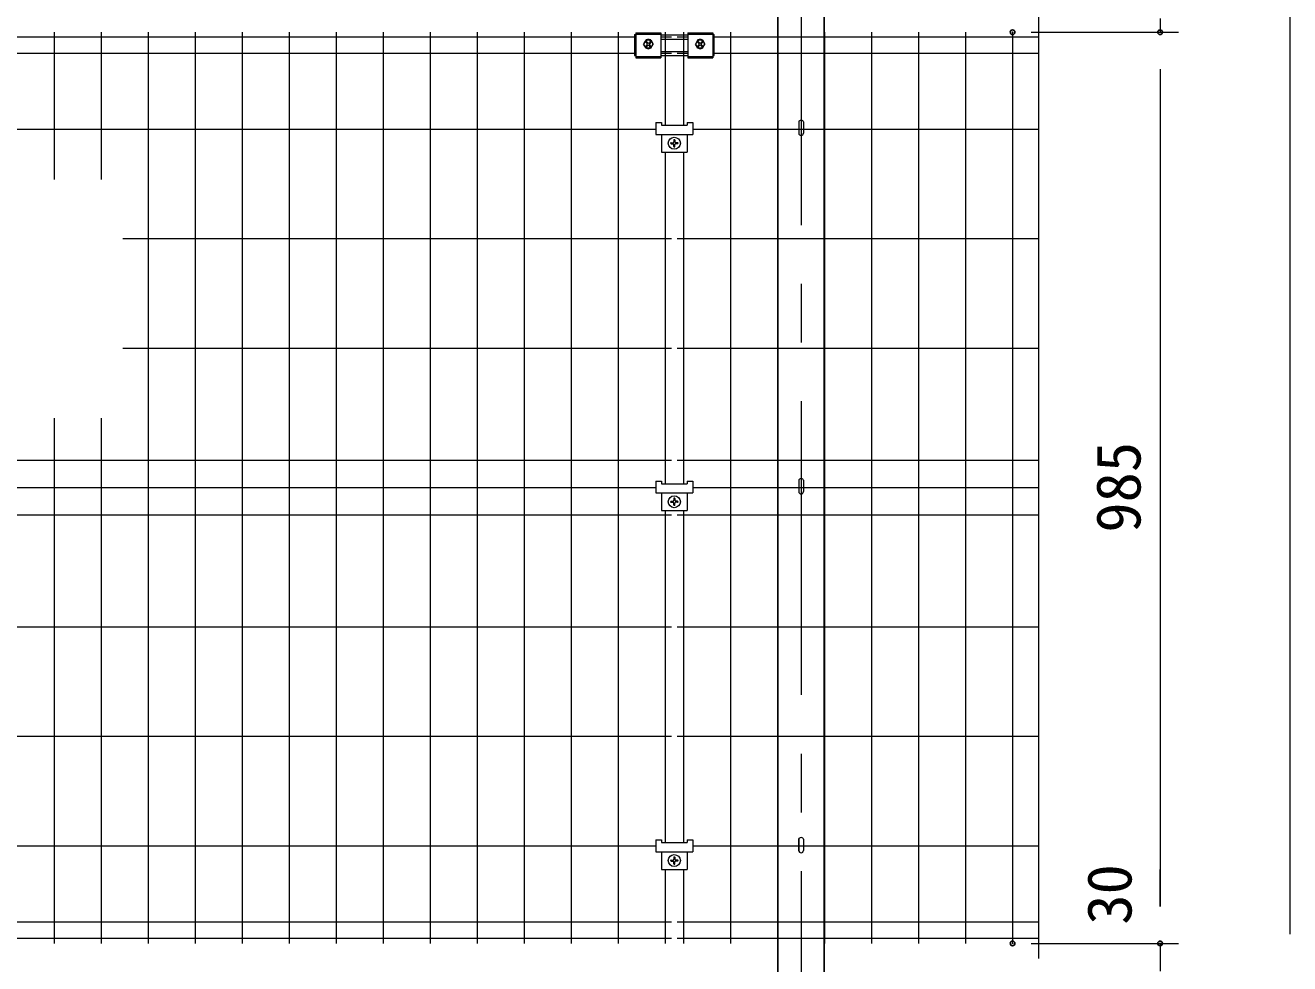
# Model space of a CAD drawing. Units: millimetres, scale not verified. Extents: x -4200 to 4200, y -2970 to 2970.
# Drawn here: x -2200 to -834, y -1415 to -401 of the extents above; entities that cross this region are included whole.
import ezdxf
from ezdxf.enums import TextEntityAlignment as Align

# ---------------------------------------------------------------- set-up
doc = ezdxf.new("R2010")
doc.units = ezdxf.units.MM
doc.header["$LTSCALE"] = 10
doc.header["$PDMODE"] = 32
doc.header["$PDSIZE"] = 5
doc.linetypes.add('USER1', pattern=[50.8, 31.75, -6.35, 6.35, -6.35])
for name, color, linetype, lineweight in [('0-1_D-BMK', 2, 'USER1', 13), ('0-2_D-STR-DIM', 7, 'Continuous', 13), ('0-5_D-STR1', 1, 'Continuous', 25), ('0-9_D-STR2', 7, 'Continuous', 13), ('0-A_D-STR3', 3, 'Continuous', 13)]:
    doc.layers.add(name, color=color, linetype=linetype, lineweight=lineweight)
doc.layers.add('0-4_Defpoints', color=8, linetype='Continuous')
doc.styles.add('ＭＳ ゴシック', font='')
doc.styles.get('ＭＳ ゴシック').set_extended_font_data('MS Gothic')

msp = doc.modelspace()

# ---------------------------------------------------------------- linework, layer by layer
at = {"layer": '0-1_D-BMK'}
msp.add_line((-1362, 716.63), (-1362, -1736.82), dxfattribs=at)
at = {"layer": '0-2_D-STR-DIM'}
for p, q in [((-1105.62, 784.12), (-1105.62, -1409.87)), ((-834.13, 736.56), (-834.13, -1383.44)), ((-974.16, -393.44), (-974.16, -408.44)), ((-1113.55, -408.44), (-954.13, -408.44)), ((-1113.55, -408.44), (-954.16, -408.44)), ((-974.16, -448.44), (-974.16, -488.44)), ((-974.13, -448.44), (-974.13, -1353.44)), ((-974.13, -1353.44), (-974.13, -1313.44)), ((-1113.55, -1393.44), (-954.13, -1393.44)), ((-1113.55, -1393.44), (-954.13, -1393.44)), ((-974.13, -1393.44), (-974.13, -1423.44))]:
    msp.add_line(p, q, dxfattribs=at)
at = {"layer": '0-4_Defpoints'}
for p in [(-1133.55, -408.44), (-1133.55, -408.44), (-974.16, -408.44), (-1133.55, -1393.44), (-1133.55, -1393.44), (-974.13, -1393.44)]:
    msp.add_point(p, dxfattribs=at)
at = {"layer": '0-5_D-STR1'}
for p, q in [((-1387, -1723.44), (-1387, 704.56)), ((-1337, -1723.44), (-1337, 704.56))]:
    msp.add_line(p, q, dxfattribs=at)
at = {"layer": '0-9_D-STR2'}
for p, q in [((-2168.94, -408.44), (-2168.94, -567.65)), ((-2118.17, -408.44), (-2118.17, -567.65)), ((-2067.4, -408.44), (-2067.4, -1393.44)), ((-2016.63, -408.44), (-2016.63, -1393.44)), ((-1965.86, -408.44), (-1965.86, -1393.44)), ((-1915.09, -408.44), (-1915.09, -1393.44)), ((-1864.32, -408.44), (-1864.32, -1393.44)), ((-1813.55, -408.44), (-1813.55, -1393.44)), ((-1762.78, -408.44), (-1762.78, -1393.44)), ((-1712.01, -408.44), (-1712.01, -1393.44)), ((-1661.24, -408.44), (-1661.24, -1393.44)), ((-1610.47, -408.44), (-1610.47, -1393.44)), ((-1559.7, -408.44), (-1559.7, -1393.44)), ((-1508.94, -408.44), (-1508.94, -509.06)), ((-1488.94, -408.44), (-1488.94, -509.06)), ((-1438.17, -408.44), (-1438.17, -1393.44)), ((-1387.4, -408.44), (-1387.4, -1393.44)), ((-1336.63, -408.44), (-1336.63, -1393.44)), ((-1285.86, -408.44), (-1285.86, -1393.44)), ((-1235.09, -408.44), (-1235.09, -1393.44)), ((-1184.32, -408.44), (-1184.32, -1393.44)), ((-1133.55, -408.44), (-1133.55, -1393.44)), ((-1540.49, -413.84), (-2333.77, -413.84)), ((-1501.97, -413.84), (-1513.49, -413.84)), ((-1484.49, -413.84), (-1495.95, -413.84)), ((-1105.62, -413.84), (-1457.49, -413.84)), ((-1540.49, -431.46), (-2333.77, -431.46)), ((-1501.97, -431.46), (-1513.49, -431.46)), ((-1484.49, -431.46), (-1495.95, -431.46)), ((-1105.62, -431.46), (-1457.49, -431.46)), ((-1518.98, -513.44), (-3478.98, -513.44)), ((-1105.62, -513.44), (-1478.95, -513.44)), ((-1508.94, -537.96), (-1508.94, -896.56)), ((-1488.94, -537.96), (-1488.94, -896.56)), ((-1501.97, -631.94), (-2094.75, -631.94)), ((-1105.62, -631.94), (-1495.95, -631.94)), ((-1501.97, -750.44), (-2094.75, -750.44)), ((-1105.62, -750.44), (-1495.95, -750.44)), ((-2168.94, -825.69), (-2168.94, -1393.44)), ((-2118.17, -825.69), (-2118.17, -1393.44)), ((-1501.97, -871.44), (-3495.98, -871.44)), ((-1105.62, -871.44), (-1495.95, -871.44)), ((-1518.98, -900.94), (-3478.98, -900.94)), ((-1105.62, -900.94), (-1478.95, -900.94)), ((-1508.94, -925.46), (-1508.94, -1284.49)), ((-1488.94, -925.46), (-1488.94, -1284.49)), ((-1501.97, -930.44), (-3495.98, -930.44)), ((-1105.62, -930.44), (-1495.95, -930.44)), ((-1501.97, -1051.44), (-3495.98, -1051.44)), ((-1105.62, -1051.44), (-1495.95, -1051.44)), ((-1501.97, -1169.94), (-3495.98, -1169.94)), ((-1105.62, -1169.94), (-1495.95, -1169.94)), ((-1518.98, -1288.44), (-3478.98, -1288.44)), ((-1105.62, -1288.44), (-1478.95, -1288.44)), ((-1508.94, -1313.39), (-1508.94, -1393.44)), ((-1488.94, -1313.39), (-1488.94, -1393.44)), ((-1501.97, -1370.41), (-3495.98, -1370.41)), ((-1105.62, -1370.41), (-1495.95, -1370.41)), ((-1501.97, -1388.04), (-3495.98, -1388.04)), ((-1105.62, -1388.04), (-1495.95, -1388.04))]:
    msp.add_line(p, q, dxfattribs=at)
at = {"layer": '0-A_D-STR3'}
for p, q in [((-1540.49, -409.06), (-1540.49, -436.24)), ((-1540.49, -409.06), (-1513.49, -409.06)), ((-1513.49, -409.06), (-1513.49, -436.24)), ((-1484.49, -409.06), (-1484.49, -436.24)), ((-1484.49, -409.06), (-1457.49, -409.06)), ((-1457.49, -409.06), (-1457.49, -436.24)), ((-1541.99, -410.91), (-1541.99, -433.66)), ((-1541.99, -410.91), (-1540.49, -410.91)), ((-1541.99, -415.89), (-1540.49, -415.89)), ((-1540.49, -410.64), (-1513.49, -410.64)), ((-1529.54, -416.85), (-1532.09, -421.26)), ((-1529.54, -425.68), (-1532.09, -421.26)), ((-1529.82, -419.14), (-1528.4, -420.56)), ((-1529.82, -423.39), (-1528.4, -421.97)), ((-1524.44, -416.85), (-1529.54, -416.85)), ((-1529.11, -418.44), (-1527.7, -419.85)), ((-1529.11, -424.09), (-1527.7, -422.68)), ((-1524.87, -418.44), (-1526.28, -419.85)), ((-1524.87, -424.09), (-1526.28, -422.68)), ((-1524.16, -419.14), (-1525.58, -420.56)), ((-1524.16, -423.39), (-1525.58, -421.97)), ((-1524.44, -416.85), (-1521.89, -421.26)), ((-1524.44, -425.68), (-1521.89, -421.26)), ((-1484.49, -411.64), (-1513.49, -411.64)), ((-1513.49, -415.89), (-1484.49, -415.89)), ((-1484.49, -410.64), (-1457.49, -410.64)), ((-1473.54, -416.85), (-1476.09, -421.26)), ((-1473.54, -425.68), (-1476.09, -421.26)), ((-1473.82, -419.14), (-1472.4, -420.56)), ((-1473.82, -423.39), (-1472.4, -421.97)), ((-1468.44, -416.85), (-1473.54, -416.85)), ((-1473.11, -418.44), (-1471.7, -419.85)), ((-1473.11, -424.09), (-1471.7, -422.68)), ((-1468.87, -418.44), (-1470.28, -419.85)), ((-1468.87, -424.09), (-1470.28, -422.68)), ((-1468.16, -419.14), (-1469.58, -420.56)), ((-1468.16, -423.39), (-1469.58, -421.97)), ((-1468.44, -416.85), (-1465.89, -421.26)), ((-1468.44, -425.68), (-1465.89, -421.26)), ((-1457.49, -410.91), (-1455.99, -410.91)), ((-1457.49, -415.89), (-1455.99, -415.89)), ((-1455.99, -433.66), (-1455.99, -410.91)), ((-1541.99, -429.41), (-1540.49, -429.41)), ((-1541.99, -433.66), (-1540.49, -433.66)), ((-1540.49, -434.66), (-1513.49, -434.66)), ((-1540.49, -436.24), (-1513.49, -436.24)), ((-1524.44, -425.68), (-1529.54, -425.68)), ((-1513.49, -429.41), (-1484.49, -429.41)), ((-1513.49, -433.66), (-1484.49, -433.66)), ((-1484.49, -434.66), (-1457.49, -434.66)), ((-1484.49, -436.24), (-1457.49, -436.24)), ((-1468.44, -425.68), (-1473.54, -425.68)), ((-1457.49, -429.41), (-1455.99, -429.41)), ((-1457.49, -433.66), (-1455.99, -433.66)), ((-1364.59, -505.32), (-1364.59, -517.49)), ((-1359.39, -505.32), (-1359.39, -517.49)), ((-1518.98, -506.16), (-1518.98, -518.96)), ((-1518.98, -506.16), (-1512.98, -506.16)), ((-1518.98, -518.96), (-1478.98, -518.96)), ((-1512.98, -506.16), (-1512.98, -509.06)), ((-1512.98, -509.06), (-1484.98, -509.06)), ((-1512.98, -518.96), (-1512.98, -537.96)), ((-1510.77, -509.04), (-1510.77, -509.06)), ((-1507.17, -509.04), (-1507.17, -509.06)), ((-1490.74, -509.04), (-1490.74, -509.06)), ((-1487.14, -509.04), (-1487.14, -509.06)), ((-1484.98, -518.96), (-1484.98, -537.96)), ((-1484.95, -506.16), (-1478.95, -506.16)), ((-1484.95, -506.16), (-1484.95, -509.06)), ((-1484.95, -518.96), (-1484.95, -537.96)), ((-1478.95, -506.16), (-1478.95, -518.96)), ((-1502.45, -527.96), (-1500.45, -527.96)), ((-1502.45, -528.96), (-1500.45, -528.96)), ((-1499.45, -524.96), (-1499.45, -526.96)), ((-1499.45, -531.96), (-1499.45, -529.96)), ((-1499.42, -524.96), (-1499.42, -526.96)), ((-1499.42, -531.96), (-1499.42, -529.96)), ((-1498.45, -524.96), (-1498.45, -526.96)), ((-1498.45, -531.96), (-1498.45, -529.96)), ((-1498.42, -524.96), (-1498.42, -526.96)), ((-1498.42, -531.96), (-1498.42, -529.96)), ((-1495.45, -527.96), (-1497.45, -527.96)), ((-1495.45, -528.96), (-1497.45, -528.96)), ((-1495.42, -527.96), (-1497.42, -527.96)), ((-1495.42, -528.96), (-1497.42, -528.96)), ((-1512.98, -537.96), (-1484.98, -537.96)), ((-1518.98, -893.66), (-1512.98, -893.66)), ((-1512.98, -893.66), (-1512.98, -896.56)), ((-1512.98, -896.56), (-1484.98, -896.56)), ((-1510.77, -896.54), (-1510.77, -896.56)), ((-1487.14, -896.54), (-1487.14, -896.56)), ((-1484.98, -893.66), (-1484.98, -896.56)), ((-1484.98, -893.66), (-1478.98, -893.66)), ((-1484.95, -893.66), (-1478.95, -893.66)), ((-1484.95, -893.66), (-1484.95, -896.56)), ((-1478.98, -893.66), (-1478.98, -906.46)), ((-1478.95, -893.66), (-1478.95, -906.46)), ((-1364.59, -892.82), (-1364.59, -904.99)), ((-1359.39, -892.82), (-1359.39, -904.99)), ((-1512.98, -906.46), (-1512.98, -925.46)), ((-1499.45, -912.46), (-1499.45, -914.46)), ((-1499.42, -912.46), (-1499.42, -914.46)), ((-1498.45, -912.46), (-1498.45, -914.46)), ((-1498.42, -912.46), (-1498.42, -914.46)), ((-1484.98, -906.46), (-1484.98, -925.46)), ((-1484.95, -906.46), (-1484.95, -925.46)), ((-1512.98, -925.46), (-1484.98, -925.46)), ((-1502.45, -915.46), (-1500.45, -915.46)), ((-1502.45, -916.46), (-1500.45, -916.46)), ((-1499.45, -919.46), (-1499.45, -917.46)), ((-1499.42, -919.46), (-1499.42, -917.46)), ((-1498.45, -919.46), (-1498.45, -917.46)), ((-1498.42, -919.46), (-1498.42, -917.46)), ((-1495.45, -915.46), (-1497.45, -915.46)), ((-1495.45, -916.46), (-1497.45, -916.46)), ((-1495.42, -915.46), (-1497.42, -915.46)), ((-1495.42, -916.46), (-1497.42, -916.46)), ((-1518.98, -1281.59), (-1518.98, -1294.39)), ((-1518.98, -1281.59), (-1512.98, -1281.59)), ((-1512.98, -1281.59), (-1512.98, -1284.49)), ((-1484.98, -1281.59), (-1484.98, -1284.49)), ((-1484.95, -1281.59), (-1478.95, -1281.59)), ((-1484.95, -1281.59), (-1484.95, -1284.49)), ((-1478.95, -1281.59), (-1478.95, -1294.39)), ((-1364.62, -1280.72), (-1364.62, -1292.89)), ((-1364.59, -1280.72), (-1364.59, -1292.89)), ((-1359.42, -1280.72), (-1359.42, -1292.89)), ((-1359.39, -1280.72), (-1359.39, -1292.89)), ((-1518.98, -1294.39), (-1478.98, -1294.39)), ((-1512.98, -1284.49), (-1484.98, -1284.49)), ((-1512.98, -1294.39), (-1512.98, -1313.39)), ((-1484.98, -1294.39), (-1484.98, -1313.39)), ((-1484.95, -1294.39), (-1484.95, -1313.39)), ((-1502.45, -1303.39), (-1500.45, -1303.39)), ((-1502.45, -1304.39), (-1500.45, -1304.39)), ((-1499.45, -1300.39), (-1499.45, -1302.39)), ((-1499.45, -1307.39), (-1499.45, -1305.39)), ((-1499.42, -1300.39), (-1499.42, -1302.39)), ((-1499.42, -1307.39), (-1499.42, -1305.39)), ((-1498.45, -1300.39), (-1498.45, -1302.39)), ((-1498.45, -1307.39), (-1498.45, -1305.39)), ((-1498.42, -1300.39), (-1498.42, -1302.39)), ((-1498.42, -1307.39), (-1498.42, -1305.39)), ((-1495.45, -1303.39), (-1497.45, -1303.39)), ((-1495.45, -1304.39), (-1497.45, -1304.39)), ((-1495.42, -1303.39), (-1497.42, -1303.39)), ((-1495.42, -1304.39), (-1497.42, -1304.39)), ((-1512.98, -1313.39), (-1484.98, -1313.39))]:
    msp.add_line(p, q, dxfattribs=at)
for points in [[(-1518.98, -893.66), (-1518.98, -906.46), (-1478.98, -906.46)], [(-1484.98, -1281.59), (-1478.98, -1281.59), (-1478.98, -1294.39)]]:
    msp.add_lwpolyline(points, dxfattribs=at)
for centre, radius in [((-1526.99, -421.26), 4.41), ((-1470.99, -421.26), 4.41), ((-1498.95, -528.46), 6.5), ((-1498.95, -915.96), 6.5), ((-1498.95, -1303.89), 6.5)]:
    msp.add_circle(centre, radius, dxfattribs=at)
for centre, radius, start, end in [((-1529.46, -418.79), 0.5, 44.99953, 224.99952), ((-1529.46, -423.74), 0.5, 135, 314.99998), ((-1526.99, -420.01), 3.75, 57.53826, 122.46174), ((-1529.11, -421.26), 1, 314.99999, 45), ((-1526.99, -419.14), 1, 225.00001, 314.99999), ((-1526.99, -423.39), 1, 45, 135), ((-1524.87, -421.26), 1, 135, 225.00001), ((-1524.52, -418.79), 0.5, 315, 135), ((-1524.52, -423.74), 0.5, 225.00001, 44.99999), ((-1473.46, -418.79), 0.5, 44.99953, 224.99952), ((-1473.46, -423.74), 0.5, 135, 314.99998), ((-1470.99, -420.01), 3.75, 57.53826, 122.46174), ((-1473.11, -421.26), 1, 314.99999, 45), ((-1470.99, -419.14), 1, 225.00001, 314.99999), ((-1470.99, -423.39), 1, 45, 135), ((-1468.87, -421.26), 1, 135, 225.00001), ((-1468.52, -418.79), 0.5, 315, 135), ((-1468.52, -423.74), 0.5, 225.00001, 44.99999), ((-1526.99, -422.51), 3.75, 237.53826, 302.46174), ((-1470.99, -422.51), 3.75, 237.53826, 302.46174), ((-1361.99, -517.49), 2.6, 180, 0), ((-1502.45, -528.46), 0.5, 90.00001, 270), ((-1500.45, -526.96), 1, 270, 0.00001), ((-1500.45, -529.96), 1, 0, 90), ((-1498.95, -524.96), 0.5, 0, 179.99999), ((-1498.95, -531.96), 0.5, 180.00002, 0.00001), ((-1498.92, -524.96), 0.5, 0, 179.99999), ((-1498.92, -531.96), 0.5, 180.00002, 0.00001), ((-1497.45, -526.96), 1, 180.00001, 270), ((-1497.45, -529.96), 1, 90, 180.00001), ((-1497.42, -526.96), 1, 180.00001, 270), ((-1497.42, -529.96), 1, 90, 180.00001), ((-1495.45, -528.46), 0.5, 270.00049, 90.00046), ((-1495.42, -528.46), 0.5, 270.00049, 90.00046), ((-1500.45, -914.46), 1, 270, 0.00001), ((-1498.95, -912.46), 0.5, 0, 179.99999), ((-1498.92, -912.46), 0.5, 0, 179.99999), ((-1497.45, -914.46), 1, 180.00001, 270), ((-1497.42, -914.46), 1, 180.00001, 270), ((-1361.99, -904.99), 2.6, 180, 0), ((-1502.45, -915.96), 0.5, 90.00001, 270), ((-1500.45, -917.46), 1, 0, 90), ((-1498.95, -919.46), 0.5, 180.00002, 0.00001), ((-1498.92, -919.46), 0.5, 180.00002, 0.00001), ((-1497.45, -917.46), 1, 90, 180.00001), ((-1497.42, -917.46), 1, 90, 180.00001), ((-1495.45, -915.96), 0.5, 270.00049, 90.00046), ((-1495.42, -915.96), 0.5, 270.00049, 90.00046), ((-1362.02, -1292.89), 2.6, 180, 0), ((-1361.99, -1292.89), 2.6, 180, 0), ((-1502.45, -1303.89), 0.5, 90.00001, 270), ((-1500.45, -1302.39), 1, 270, 0.00001), ((-1500.45, -1305.39), 1, 0, 90), ((-1498.95, -1300.39), 0.5, 0, 179.99999), ((-1498.95, -1307.39), 0.5, 180.00002, 0.00001), ((-1498.92, -1300.39), 0.5, 0, 179.99999), ((-1498.92, -1307.39), 0.5, 180.00002, 0.00001), ((-1497.45, -1302.39), 1, 180.00001, 270), ((-1497.45, -1305.39), 1, 90, 180.00001), ((-1497.42, -1302.39), 1, 180.00001, 270), ((-1497.42, -1305.39), 1, 90, 180.00001), ((-1495.45, -1303.89), 0.5, 270.00049, 90.00046), ((-1495.42, -1303.89), 0.5, 270.00049, 90.00046)]:
    msp.add_arc(centre, radius, start, end, dxfattribs=at)
for centre in [(-1361.99, -505.33), (-1361.99, -892.83), (-1362.02, -1280.73), (-1361.99, -1280.73)]:
    msp.add_ellipse(centre, major_axis=(-2.6, 0), ratio=0.649974, start_param=3.1415927, end_param=6.2831853, dxfattribs=at)

# ---------------------------------------------------------------- texts
at = {"layer": '0-2_D-STR-DIM', "style": 'ＭＳ ゴシック'}
for s, p in [('985', (-980.87, -949.41)), ('30', (-990.59, -1373.19))]:
    msp.add_text(s, height=48.09, rotation=90, dxfattribs=at).set_placement(p, align=Align.BOTTOM_LEFT)

doc.saveas('drawing.dxf')
